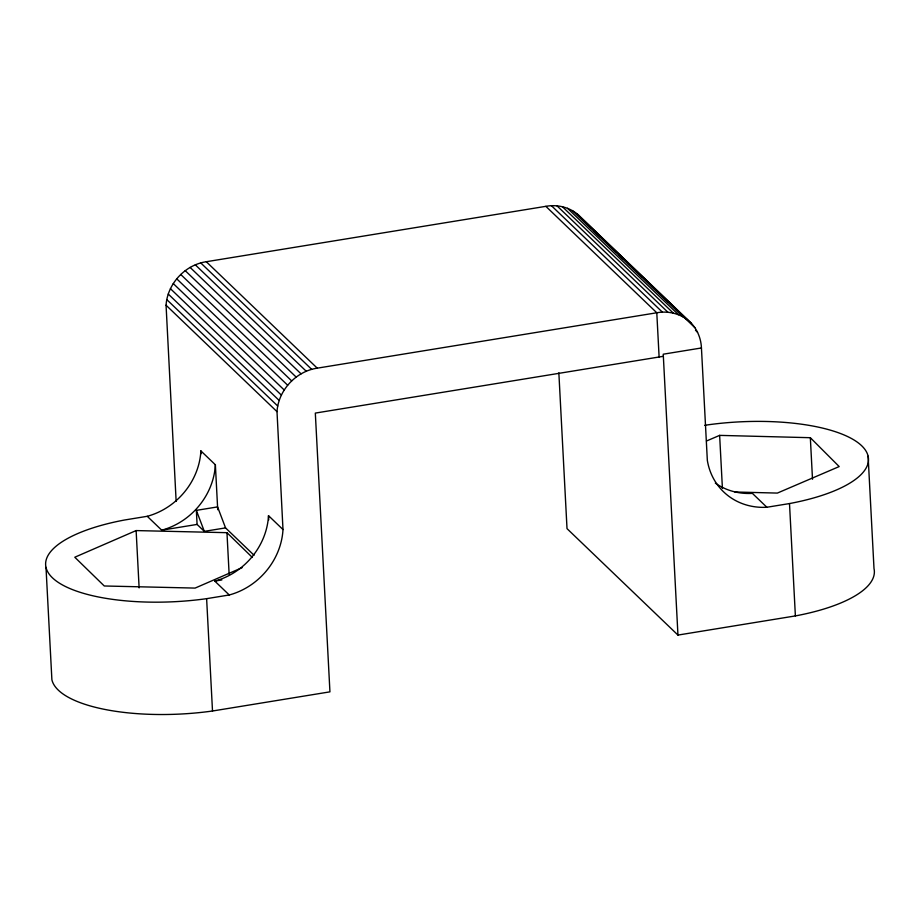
<?xml version="1.0" encoding="UTF-8"?>
<svg xmlns="http://www.w3.org/2000/svg" width="920" height="920" viewBox="0 0 920 920"><rect width="100%" height="100%" fill="white"/><g stroke="black" fill="none" stroke-linecap="round" stroke-linejoin="round"><path stroke-width="1.38" d="M176.145 501.423L166.06 305.21C167.44 283.762 185.058 264.822 206.298 261.728L545.847 206.333C558.279 204.033 571.86 207.77 580.601 217.097L691.541 323.529C697.67 330.142 701.074 338.985 701.442 347.967L707.331 460.31A67.344 60.248 -46.2 0 0 766.866 507.253L789.498 503.562A127.443 43.585 -3 0 0 861.683 445.763A127.443 43.585 -3 0 0 707.491 424.902L704.662 425.362M217.718 509.726L215.372 464.784L200.893 450.903A67.344 60.248 -46.2 0 1 147.246 516.304L124.614 519.995A127.443 43.585 -3 0 0 52.428 577.794A127.443 43.585 -3 0 0 206.62 598.667L229.252 594.976A67.436 60.34 -46.2 0 0 282.992 529.552L277 411.642C278.38 390.195 295.998 371.254 317.25 368.161L656.788 312.766C669.219 310.466 682.801 314.191 691.541 323.529M252.379 557.474L226.964 532.68L136.125 530.575L74.784 557.232L104.27 585.982L195.097 588.087L242.086 567.674M706.48 441.013L719.635 435.378L810.336 437.702L839.189 466.566L777.354 493.085L734.85 491.993M701.442 347.967L663.24 354.2L677.959 635.076L795.386 615.917A127.443 43.585 -3 0 0 874 568.548L868.112 456.193M663.355 356.304L315.318 413.091L329.935 691.851L212.508 711.01A127.443 43.585 -3 0 1 51.888 679.719L46 567.364M225.549 527.896L204.32 531.357L197.087 524.423L196.351 510.37L217.58 506.909L225.549 527.896L254.058 555.254M147.246 516.304L161.724 530.184L197.087 524.423M229.252 594.976L214.785 581.095L221.858 579.933M576.702 213.532L687.654 319.953M585.994 223.203L591.169 228.171M594.285 231.161L600.507 237.13M610.88 247.077L616.055 252.045M619.171 255.035L623.311 259.014M627.463 262.982L629.533 264.971M635.755 270.94L641.976 276.908M651.314 285.867L654.419 288.845M659.606 293.825L667.897 301.783M676.2 309.741L680.34 313.72M684.491 317.699L694.865 327.647M572.32 210.565L683.261 316.997M695.474 330.234L697.556 332.223M567.502 208.276L678.442 314.697M562.361 206.678L673.302 313.11M556.968 205.815L667.908 312.248M551.425 205.7L662.377 312.122M545.847 206.333L656.788 312.766L659.111 356.994M766.866 507.253L752.387 493.373A67.344 60.248 -46.2 0 1 715.323 483.103M677.959 635.076L567.019 528.643L558.854 372.818M206.298 261.728L317.25 368.161M200.744 262.913L311.684 369.346M195.316 264.822L306.256 371.254M190.106 267.409L301.047 373.842M185.208 270.641L296.159 377.073M180.722 274.459L291.663 380.891M176.709 278.794L287.661 385.216M173.259 283.555L284.2 389.988M170.418 288.673L281.37 395.105M168.256 294.055L279.197 400.487M166.784 299.598L277.736 406.03M166.06 305.21L277 411.642M214.785 581.095A67.436 60.34 -46.2 0 0 268.513 515.672L282.992 529.552M196.351 510.37L204.32 531.357M810.336 437.702L812.509 479.262M789.498 503.562L795.386 615.917M719.635 435.378L722.418 488.393M226.964 532.68L229.137 574.241M200.893 450.903L201.043 453.709M206.62 598.667L212.508 711.01M136.125 530.575L139.127 587.891M268.513 515.672L268.732 519.88M215.372 464.784A67.344 60.248 -46.2 0 1 161.724 530.184"/></g></svg>
